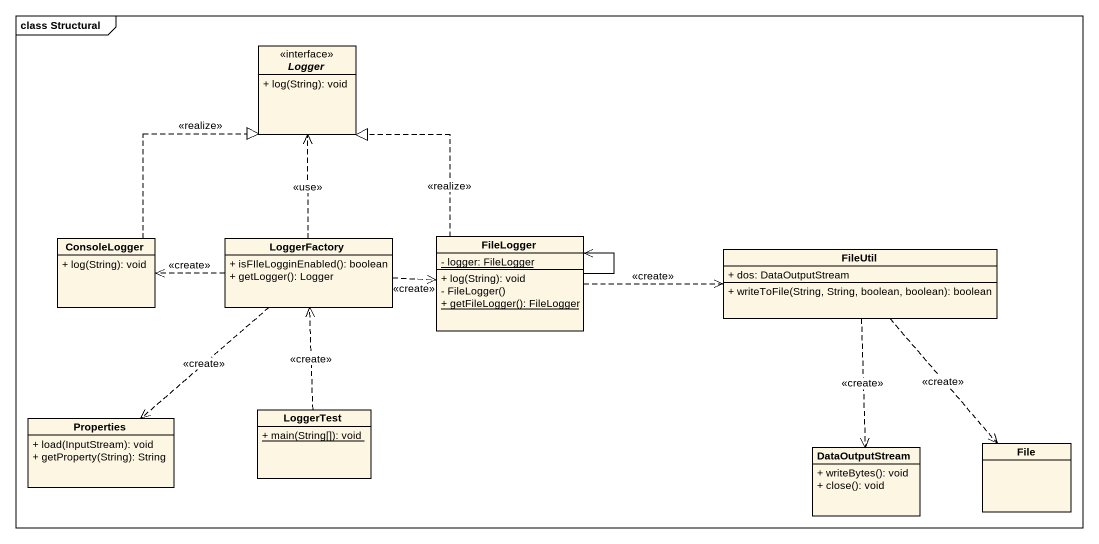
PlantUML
@startuml
mainframe class Structural
hide circle
hide empty members
skinparam classAttributeIconSize 0
interface Logger {
  + log(String): void
}
class ConsoleLogger {
  + log(String): void
}
class LoggerFactory {
  + isFIleLogginEnabled(): boolean
  + getLogger(): Logger
}
class FileLogger {
  {static} - logger: FileLogger
  + log(String): void
  - FileLogger()
  {static} + getFileLogger(): FileLogger
}
class FileUtil {
  + dos: DataOutputStream
  + writeToFile(String, String, boolean, boolean): boolean
}
class Properties {
  + load(InputStream): void
  + getProperty(String): String
}
class LoggerTest {
  {static} + main(String[]): void
}
class DataOutputStream {
  + writeBytes(): void
  + close(): void
}
class "File" as File_
ConsoleLogger .up.|> Logger : <<realize>>
LoggerFactory .up.> Logger : <<use>>
LoggerFactory .left.> ConsoleLogger : <<create>>
LoggerFactory .right.> FileLogger : <<create>>
LoggerFactory ..> Properties : <<create>>
FileLogger .up.|> Logger : <<realize>>
FileLogger --> FileLogger
FileLogger .right.> FileUtil : <<create>>
FileUtil ..> DataOutputStream : <<create>>
FileUtil ..> File_ : <<create>>
LoggerTest .up.> LoggerFactory : <<create>>
@enduml
